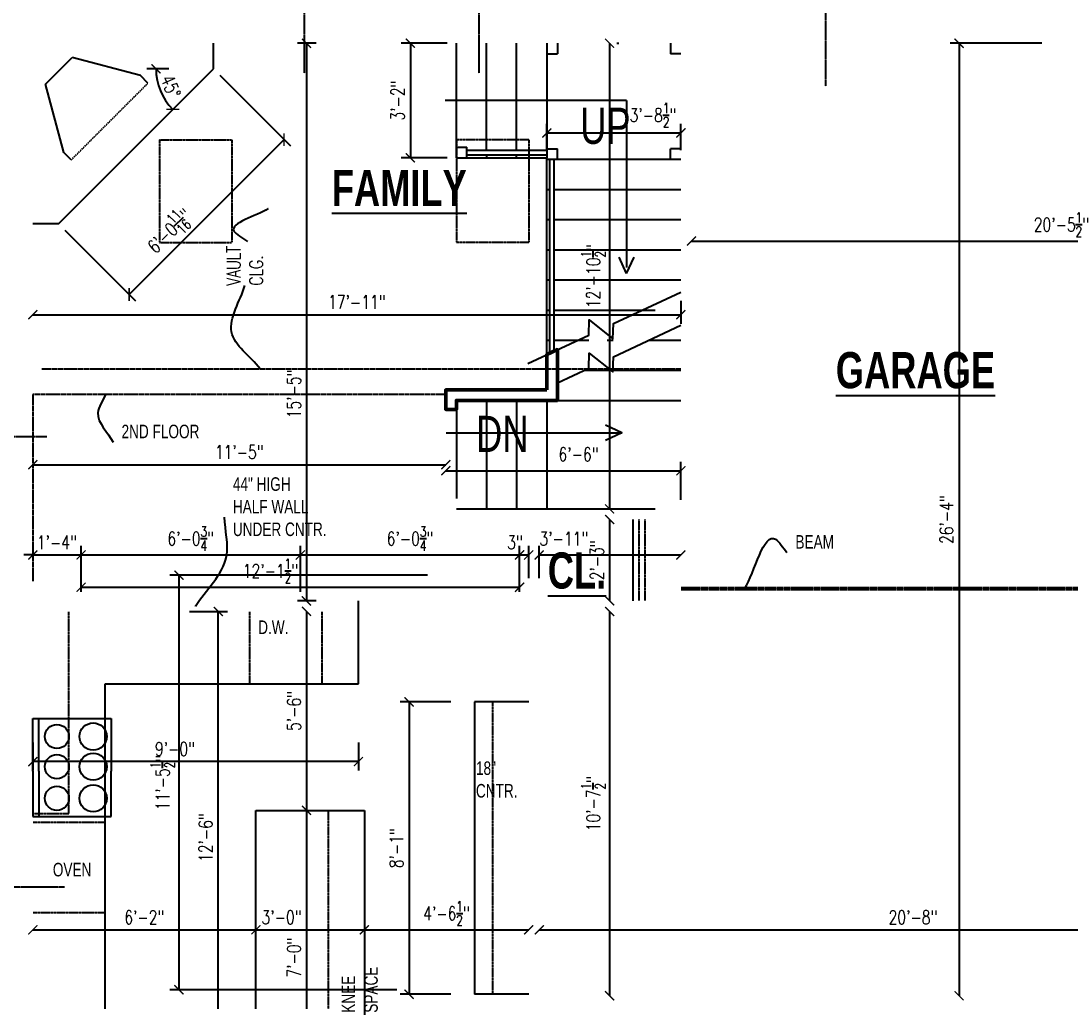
# Model space of a CAD drawing. Header units: inches. Extents: x 43 to 7578, y 1297 to 3809.
# Drawn here: x 530 to 878.4, y 1876.9 to 2202 of the extents above; entities that cross this region are included whole.
import ezdxf

# ---------------------------------------------------------------- set-up
doc = ezdxf.new("R2010")
doc.units = ezdxf.units.IN
doc.header["$LTSCALE"] = 0.5
doc.header["$MEASUREMENT"] = 0
for name, pattern in [('CENTER2', [1.125, 0.75, -0.125, 0.125, -0.125]), ('DASHED', [0.75, 0.5, -0.25]), ('HIDDEN2', [0.1875, 0.125, -0.0625]), ('PHANTOM2', [1.25, 0.625, -0.125, 0.125, -0.125, 0.125, -0.125])]:
    doc.linetypes.add(name, pattern=pattern)
for name, color, linetype, lineweight in [('A-Flor-Appl', 11, 'Continuous', 25), ('A-Wall', 113, 'Continuous', 50), ('A-Wall-Open', 31, 'HIDDEN2', 25)]:
    doc.layers.add(name, color=color, linetype=linetype, lineweight=lineweight)
doc.styles.add('Annotative', font='romans.shx', dxfattribs={"width": 0.75})
doc.styles.add('Arch-Dim', font='romans.shx', dxfattribs={"width": 0.75})
doc.dimstyles.new('Annotative', dxfattribs={"dimscale": 96, "dimtxt": 0.09375, "dimasz": 0.0625, "dimexe": 0.0625, "dimexo": 0.0625, "dimgap": 0.03125, "dimtad": 1, "dimdec": 4, "dimzin": 3, "dimdsep": 46, "dimlunit": 4, "dimtxsty": 'Arch-Dim', "dimblk": 'ARCHTICK', "dimcen": 0.09375, "dimazin": 2, "dimtfac": 0.75, "dimtdec": 4, "dimtix": 1, "dimtmove": 2, "dimatfit": 3, "dimfxl": 1, "dimtolj": 1, "dimtzin": 0, "dimarcsym": 0})
doc.dimstyles.new('Annotative$7', dxfattribs={"dimscale": 96, "dimtxt": 0.09375, "dimasz": 0.0625, "dimexe": 0.0625, "dimexo": 0.0625, "dimgap": 0.03125, "dimtad": 0, "dimdec": 4, "dimzin": 3, "dimdsep": 46, "dimlunit": 4, "dimtxsty": 'Arch-Dim', "dimblk": 'ARCHTICK', "dimcen": 0.09375, "dimazin": 2, "dimtfac": 0.75, "dimtdec": 4, "dimtix": 1, "dimtmove": 2, "dimatfit": 3, "dimfxl": 1, "dimtolj": 1, "dimtzin": 0, "dimarcsym": 0})

# ---------------------------------------------------------------- blocks, each defined once
blk = doc.blocks.new('_ArchTick')
at = {"color": 0, "linetype": 'ByBlock', "const_width": 0.15}
blk.add_lwpolyline([(-0.5, -0.5), (0.5, 0.5)], dxfattribs=at)
blk = doc.blocks.new('*D230')
at = {"color": 0, "lineweight": -2, "transparency": 16777216}
for p, q in [((725.3, 2194.62), (725.3, 2040.13)), ((727.7, 2194.62), (728.3, 2194.62))]:
    blk.add_line(p, q, dxfattribs=at)
at = {"layer": 'Defpoints', "color": 0, "transparency": 16777216}
for p in [(724.7, 2194.62), (725.3, 2040.13), (725.3, 2040.13)]:
    blk.add_point(p, dxfattribs=at)
at = {"color": 0, "lineweight": -2, "transparency": 16777216, "xscale": 3, "yscale": 3, "zscale": 3}
for p, rotation in [((725.3, 2194.62), 90), ((725.3, 2040.13), 270)]:
    blk.add_blockref('_ArchTick', p, dxfattribs=dict(at, rotation=rotation))
at = {"color": 0, "transparency": 16777216, "insert": (719.86, 2117.38), "char_height": 4.5, "attachment_point": 5, "rotation": 90, "style": 'Arch-Dim'}
blk.add_mtext('\\A1;12\'-10{\\H0.750000x;\\S1/2;}"', dxfattribs=at)
blk = doc.blocks.new('*D231')
at = {"color": 0, "lineweight": -2, "transparency": 16777216}
blk.add_line((725.3, 2036.63), (725.3, 2009.62), dxfattribs=at)
at = {"layer": 'Defpoints', "color": 0, "transparency": 16777216}
for p in [(725.3, 2036.63), (725.3, 2009.62), (725.3, 2009.62)]:
    blk.add_point(p, dxfattribs=at)
at = {"color": 0, "lineweight": -2, "transparency": 16777216, "xscale": 3, "yscale": 3, "zscale": 3}
for p, rotation in [((725.3, 2036.63), 90), ((725.3, 2009.62), 270)]:
    blk.add_blockref('_ArchTick', p, dxfattribs=dict(at, rotation=rotation))
at = {"color": 0, "transparency": 16777216, "insert": (721.12, 2023.13), "char_height": 4.5, "attachment_point": 5, "rotation": 90, "style": 'Arch-Dim'}
blk.add_mtext('\\A1;2\'-3"', dxfattribs=at)
blk = doc.blocks.new('*D232')
at = {"color": 0, "lineweight": -2, "transparency": 16777216}
blk.add_line((725.3, 2006.12), (725.3, 1878.62), dxfattribs=at)
at = {"layer": 'Defpoints', "color": 0, "transparency": 16777216}
for p in [(725.3, 2006.12), (725.3, 1878.62), (725.3, 1878.62)]:
    blk.add_point(p, dxfattribs=at)
at = {"color": 0, "lineweight": -2, "transparency": 16777216, "xscale": 3, "yscale": 3, "zscale": 3}
for p, rotation in [((725.3, 2006.12), 90), ((725.3, 1878.62), 270)]:
    blk.add_blockref('_ArchTick', p, dxfattribs=dict(at, rotation=rotation))
at = {"color": 0, "transparency": 16777216, "insert": (719.86, 1942.38), "char_height": 4.5, "attachment_point": 5, "rotation": 90, "style": 'Arch-Dim'}
blk.add_mtext('\\A1;10\'-7{\\H0.750000x;\\S1/2;}"', dxfattribs=at)
blk = doc.blocks.new('*D236')
at = {"color": 0, "lineweight": -2, "transparency": 16777216}
for p, q in [((672.62, 1976.12), (655.78, 1976.12)), ((658.78, 1976.12), (658.78, 1879.12)), ((672.62, 1879.12), (655.78, 1879.12))]:
    blk.add_line(p, q, dxfattribs=at)
at = {"layer": 'Defpoints', "color": 0, "transparency": 16777216}
for p in [(675.62, 1976.12), (658.78, 1879.12), (675.62, 1879.12)]:
    blk.add_point(p, dxfattribs=at)
at = {"color": 0, "lineweight": -2, "transparency": 16777216, "xscale": 3, "yscale": 3, "zscale": 3}
for p, rotation in [((658.78, 1976.12), 90), ((658.78, 1879.12), 270)]:
    blk.add_blockref('_ArchTick', p, dxfattribs=dict(at, rotation=rotation))
at = {"color": 0, "transparency": 16777216, "insert": (654.6, 1927.62), "char_height": 4.5, "attachment_point": 5, "rotation": 90, "style": 'Arch-Dim'}
blk.add_mtext('\\A1;8\'-1"', dxfattribs=at)
blk = doc.blocks.new('*D237')
at = {"color": 0, "lineweight": -2, "transparency": 16777216}
for p, q in [((627.97, 2194.62), (621.74, 2194.62)), ((624.74, 2194.62), (624.74, 2009.62)), ((627.97, 2009.62), (621.74, 2009.62))]:
    blk.add_line(p, q, dxfattribs=at)
at = {"layer": 'Defpoints', "color": 0, "transparency": 16777216}
for p in [(630.97, 2194.62), (624.74, 2009.62), (630.97, 2009.62)]:
    blk.add_point(p, dxfattribs=at)
at = {"color": 0, "lineweight": -2, "transparency": 16777216, "xscale": 3, "yscale": 3, "zscale": 3}
for p, rotation in [((624.74, 2194.62), 90), ((624.74, 2009.62), 270)]:
    blk.add_blockref('_ArchTick', p, dxfattribs=dict(at, rotation=rotation))
at = {"color": 0, "transparency": 16777216, "insert": (620.56, 2078.31), "char_height": 4.5, "attachment_point": 5, "rotation": 90, "style": 'Arch-Dim'}
blk.add_mtext('\\A1;15\'-5"', dxfattribs=at)
blk = doc.blocks.new('*D238')
at = {"color": 0, "lineweight": -2, "transparency": 16777216}
blk.add_line((624.74, 2006.12), (624.74, 1940.12), dxfattribs=at)
at = {"layer": 'Defpoints', "color": 0, "transparency": 16777216}
for p in [(624.74, 2006.12), (624.74, 1940.12), (624.74, 1940.12)]:
    blk.add_point(p, dxfattribs=at)
at = {"color": 0, "lineweight": -2, "transparency": 16777216, "xscale": 3, "yscale": 3, "zscale": 3}
for p, rotation in [((624.74, 2006.12), 90), ((624.74, 1940.12), 270)]:
    blk.add_blockref('_ArchTick', p, dxfattribs=dict(at, rotation=rotation))
at = {"color": 0, "transparency": 16777216, "insert": (620.56, 1973.12), "char_height": 4.5, "attachment_point": 5, "rotation": 90, "style": 'Arch-Dim'}
blk.add_mtext('\\A1;5\'-6"', dxfattribs=at)
blk = doc.blocks.new('*D239')
at = {"color": 0, "lineweight": -2, "transparency": 16777216}
for p, q in [((624.74, 1940.12), (624.74, 1856.12)), ((622.95, 1856.12), (621.74, 1856.12))]:
    blk.add_line(p, q, dxfattribs=at)
at = {"layer": 'Defpoints', "color": 0, "transparency": 16777216}
for p in [(624.74, 1940.12), (624.74, 1856.12), (625.95, 1856.12)]:
    blk.add_point(p, dxfattribs=at)
at = {"color": 0, "lineweight": -2, "transparency": 16777216, "xscale": 3, "yscale": 3, "zscale": 3}
for p, rotation in [((624.74, 1940.12), 90), ((624.74, 1856.12), 270)]:
    blk.add_blockref('_ArchTick', p, dxfattribs=dict(at, rotation=rotation))
at = {"color": 0, "transparency": 16777216, "insert": (620.56, 1891.29), "char_height": 4.5, "attachment_point": 5, "rotation": 90, "style": 'Arch-Dim'}
blk.add_mtext('\\A1;7\'-0"', dxfattribs=at)
blk = doc.blocks.new('*D242')
at = {"color": 0, "lineweight": -2, "transparency": 16777216}
blk.add_line((752.45, 2129.01), (997.95, 2129.01), dxfattribs=at)
at = {"layer": 'Defpoints', "color": 0, "transparency": 16777216}
for p in [(752.45, 2129.01), (997.95, 2129.01), (997.95, 2129.01)]:
    blk.add_point(p, dxfattribs=at)
at = {"color": 0, "lineweight": -2, "transparency": 16777216, "xscale": 3, "yscale": 3, "zscale": 3, "rotation": 180}
blk.add_blockref('_ArchTick', (752.45, 2129.01), dxfattribs=at)
at = {"color": 0, "lineweight": -2, "transparency": 16777216, "xscale": 3, "yscale": 3, "zscale": 3}
blk.add_blockref('_ArchTick', (997.95, 2129.01), dxfattribs=at)
at = {"color": 0, "transparency": 16777216, "insert": (875.2, 2134.45), "char_height": 4.5, "attachment_point": 5, "style": 'Arch-Dim'}
blk.add_mtext('\\A1;20\'-5{\\H0.750000x;\\S1/2;}"', dxfattribs=at)
blk = doc.blocks.new('*D243')
at = {"color": 0, "lineweight": -2, "transparency": 16777216}
blk.add_line((533.95, 1900.49), (607.95, 1900.49), dxfattribs=at)
at = {"layer": 'Defpoints', "color": 0, "transparency": 16777216}
for p in [(533.95, 1900.49), (607.95, 1900.49), (607.95, 1900.49)]:
    blk.add_point(p, dxfattribs=at)
at = {"color": 0, "lineweight": -2, "transparency": 16777216, "xscale": 3, "yscale": 3, "zscale": 3, "rotation": 180}
blk.add_blockref('_ArchTick', (533.95, 1900.49), dxfattribs=at)
at = {"color": 0, "lineweight": -2, "transparency": 16777216, "xscale": 3, "yscale": 3, "zscale": 3}
blk.add_blockref('_ArchTick', (607.95, 1900.49), dxfattribs=at)
at = {"color": 0, "transparency": 16777216, "insert": (570.95, 1904.67), "char_height": 4.5, "attachment_point": 5, "style": 'Arch-Dim'}
blk.add_mtext('\\A1;6\'-2"', dxfattribs=at)
blk = doc.blocks.new('*D244')
at = {"color": 0, "lineweight": -2, "transparency": 16777216}
blk.add_line((607.95, 1900.49), (643.95, 1900.49), dxfattribs=at)
at = {"layer": 'Defpoints', "color": 0, "transparency": 16777216}
for p in [(607.95, 1900.49), (643.95, 1900.49), (643.95, 1900.49)]:
    blk.add_point(p, dxfattribs=at)
at = {"color": 0, "lineweight": -2, "transparency": 16777216, "xscale": 3, "yscale": 3, "zscale": 3, "rotation": 180}
blk.add_blockref('_ArchTick', (607.95, 1900.49), dxfattribs=at)
at = {"color": 0, "lineweight": -2, "transparency": 16777216, "xscale": 3, "yscale": 3, "zscale": 3}
blk.add_blockref('_ArchTick', (643.95, 1900.49), dxfattribs=at)
at = {"color": 0, "transparency": 16777216, "insert": (616.48, 1904.67), "char_height": 4.5, "attachment_point": 5, "style": 'Arch-Dim'}
blk.add_mtext('\\A1;3\'-0"', dxfattribs=at)
blk = doc.blocks.new('*D245')
at = {"color": 0, "lineweight": -2, "transparency": 16777216}
blk.add_line((643.95, 1900.49), (698.45, 1900.49), dxfattribs=at)
at = {"layer": 'Defpoints', "color": 0, "transparency": 16777216}
for p in [(643.95, 1900.49), (698.45, 1900.49), (698.45, 1900.49)]:
    blk.add_point(p, dxfattribs=at)
at = {"color": 0, "lineweight": -2, "transparency": 16777216, "xscale": 3, "yscale": 3, "zscale": 3, "rotation": 180}
blk.add_blockref('_ArchTick', (643.95, 1900.49), dxfattribs=at)
at = {"color": 0, "lineweight": -2, "transparency": 16777216, "xscale": 3, "yscale": 3, "zscale": 3}
blk.add_blockref('_ArchTick', (698.45, 1900.49), dxfattribs=at)
at = {"color": 0, "transparency": 16777216, "insert": (671.2, 1905.93), "char_height": 4.5, "attachment_point": 5, "style": 'Arch-Dim'}
blk.add_mtext('\\A1;4\'-6{\\H0.750000x;\\S1/2;}"', dxfattribs=at)
blk = doc.blocks.new('*D246')
at = {"color": 0, "lineweight": -2, "transparency": 16777216}
for p, q in [((949.95, 1896.04), (949.95, 1903.49)), ((701.95, 1900.49), (949.95, 1900.49))]:
    blk.add_line(p, q, dxfattribs=at)
at = {"layer": 'Defpoints', "color": 0, "transparency": 16777216}
for p in [(701.95, 1900.49), (949.95, 1900.49), (949.95, 1893.04)]:
    blk.add_point(p, dxfattribs=at)
at = {"color": 0, "lineweight": -2, "transparency": 16777216, "xscale": 3, "yscale": 3, "zscale": 3, "rotation": 180}
blk.add_blockref('_ArchTick', (701.95, 1900.49), dxfattribs=at)
at = {"color": 0, "lineweight": -2, "transparency": 16777216, "xscale": 3, "yscale": 3, "zscale": 3}
blk.add_blockref('_ArchTick', (949.95, 1900.49), dxfattribs=at)
at = {"color": 0, "transparency": 16777216, "insert": (825.95, 1904.67), "char_height": 4.5, "attachment_point": 5, "style": 'Arch-Dim'}
blk.add_mtext('\\A1;20\'-8"', dxfattribs=at)
blk = doc.blocks.new('*D251')
at = {"color": 0, "lineweight": -2, "transparency": 16777216}
blk.add_line((533.95, 2054.8), (670.95, 2054.8), dxfattribs=at)
at = {"layer": 'Defpoints', "color": 0, "transparency": 16777216}
for p in [(533.95, 2054.8), (670.95, 2054.8), (670.95, 2054.8)]:
    blk.add_point(p, dxfattribs=at)
at = {"color": 0, "lineweight": -2, "transparency": 16777216, "xscale": 3, "yscale": 3, "zscale": 3, "rotation": 180}
blk.add_blockref('_ArchTick', (533.95, 2054.8), dxfattribs=at)
at = {"color": 0, "lineweight": -2, "transparency": 16777216, "xscale": 3, "yscale": 3, "zscale": 3}
blk.add_blockref('_ArchTick', (670.95, 2054.8), dxfattribs=at)
at = {"color": 0, "transparency": 16777216, "insert": (602.45, 2058.98), "char_height": 4.5, "attachment_point": 5, "style": 'Arch-Dim'}
blk.add_mtext('\\A1;11\'-5"', dxfattribs=at)
blk = doc.blocks.new('*D252')
at = {"color": 0, "lineweight": -2, "transparency": 16777216}
for p, q in [((748.95, 2043.13), (748.95, 2055.8)), ((670.95, 2052.8), (748.95, 2052.8))]:
    blk.add_line(p, q, dxfattribs=at)
at = {"layer": 'Defpoints', "color": 0, "transparency": 16777216}
for p in [(670.95, 2052.8), (748.95, 2052.8), (748.95, 2040.13)]:
    blk.add_point(p, dxfattribs=at)
at = {"color": 0, "lineweight": -2, "transparency": 16777216, "xscale": 3, "yscale": 3, "zscale": 3, "rotation": 180}
blk.add_blockref('_ArchTick', (670.95, 2052.8), dxfattribs=at)
at = {"color": 0, "lineweight": -2, "transparency": 16777216, "xscale": 3, "yscale": 3, "zscale": 3}
blk.add_blockref('_ArchTick', (748.95, 2052.8), dxfattribs=at)
at = {"color": 0, "transparency": 16777216, "insert": (715, 2058.24), "char_height": 4.5, "attachment_point": 5, "style": 'Arch-Dim'}
blk.add_mtext('\\A1;6\'-6"', dxfattribs=at)
blk = doc.blocks.new('*D253')
at = {"color": 0, "lineweight": -2, "transparency": 16777216}
for p, q in [((868.73, 2194.62), (838.23, 2194.62)), ((841.23, 2194.62), (841.23, 1878.62))]:
    blk.add_line(p, q, dxfattribs=at)
at = {"layer": 'Defpoints', "color": 0, "transparency": 16777216}
for p in [(871.73, 2194.62), (841.23, 1878.62), (841.23, 1878.62)]:
    blk.add_point(p, dxfattribs=at)
at = {"color": 0, "lineweight": -2, "transparency": 16777216, "xscale": 3, "yscale": 3, "zscale": 3}
for p, rotation in [((841.23, 2194.62), 90), ((841.23, 1878.62), 270)]:
    blk.add_blockref('_ArchTick', p, dxfattribs=dict(at, rotation=rotation))
at = {"color": 0, "transparency": 16777216, "insert": (837.05, 2036.62), "char_height": 4.5, "attachment_point": 5, "rotation": 90, "style": 'Arch-Dim'}
blk.add_mtext('\\A1;26\'-4"', dxfattribs=at)
blk = doc.blocks.new('*D319')
at = {"color": 0, "lineweight": -2, "transparency": 16777216}
for p, q in [((399.95, 2089.89), (399.95, 2299.57)), ((1007.95, 2227.34), (1007.95, 2299.57)), ((399.95, 2296.57), (1007.95, 2296.57))]:
    blk.add_line(p, q, dxfattribs=at)
at = {"layer": 'Defpoints', "color": 0, "transparency": 16777216}
for p in [(1007.95, 2296.57), (1007.95, 2224.34), (399.95, 2086.89)]:
    blk.add_point(p, dxfattribs=at)
at = {"color": 0, "lineweight": -2, "transparency": 16777216, "xscale": 3, "yscale": 3, "zscale": 3, "rotation": 180}
blk.add_blockref('_ArchTick', (399.95, 2296.57), dxfattribs=at)
at = {"color": 0, "lineweight": -2, "transparency": 16777216, "xscale": 3, "yscale": 3, "zscale": 3}
blk.add_blockref('_ArchTick', (1007.95, 2296.57), dxfattribs=at)
at = {"color": 0, "transparency": 16777216, "insert": (703.95, 2300.75), "char_height": 4.5, "attachment_point": 5, "style": 'Arch-Dim'}
blk.add_mtext('\\A1;50\'-8"', dxfattribs=at)
blk = doc.blocks.new('*D326')
at = {"color": 0, "lineweight": -2, "transparency": 16777216}
for p, q in [((748.95, 2109.12), (748.95, 2101.57)), ((533.95, 2104.57), (748.95, 2104.57))]:
    blk.add_line(p, q, dxfattribs=at)
at = {"layer": 'Defpoints', "color": 0, "transparency": 16777216}
for p in [(748.95, 2112.12), (533.95, 2104.57), (748.95, 2104.57)]:
    blk.add_point(p, dxfattribs=at)
at = {"color": 0, "lineweight": -2, "transparency": 16777216, "xscale": 3, "yscale": 3, "zscale": 3, "rotation": 180}
blk.add_blockref('_ArchTick', (533.95, 2104.57), dxfattribs=at)
at = {"color": 0, "lineweight": -2, "transparency": 16777216, "xscale": 3, "yscale": 3, "zscale": 3}
blk.add_blockref('_ArchTick', (748.95, 2104.57), dxfattribs=at)
at = {"color": 0, "transparency": 16777216, "insert": (641.45, 2108.75), "char_height": 4.5, "attachment_point": 5, "style": 'Arch-Dim'}
blk.add_mtext('\\A1;17\'-11"', dxfattribs=at)
blk = doc.blocks.new('*D478')
at = {"color": 0, "lineweight": -2, "transparency": 16777216}
for p, q in [((549.95, 2012.62), (549.95, 2027.85)), ((533.95, 2024.85), (530.95, 2024.85)), ((533.95, 2024.85), (549.95, 2024.85)), ((549.95, 2024.85), (552.95, 2024.85))]:
    blk.add_line(p, q, dxfattribs=at)
at = {"layer": 'Defpoints', "color": 0, "transparency": 16777216}
for p in [(533.95, 2024.85), (549.95, 2024.85), (549.95, 2009.62)]:
    blk.add_point(p, dxfattribs=at)
at = {"color": 0, "lineweight": -2, "transparency": 16777216, "xscale": 3, "yscale": 3, "zscale": 3}
blk.add_blockref('_ArchTick', (533.95, 2024.85), dxfattribs=at)
at = {"color": 0, "lineweight": -2, "transparency": 16777216, "xscale": 3, "yscale": 3, "zscale": 3, "rotation": 180}
blk.add_blockref('_ArchTick', (549.95, 2024.85), dxfattribs=at)
at = {"color": 0, "transparency": 16777216, "insert": (541.95, 2029.03), "char_height": 4.5, "attachment_point": 5, "style": 'Arch-Dim'}
blk.add_mtext('\\A1;1\'-4"', dxfattribs=at)
blk = doc.blocks.new('*D479')
at = {"color": 0, "lineweight": -2, "transparency": 16777216}
for p, q in [((549.95, 2012.62), (549.95, 2027.85)), ((622.7, 2012.62), (622.7, 2027.85)), ((549.95, 2024.85), (622.7, 2024.85))]:
    blk.add_line(p, q, dxfattribs=at)
at = {"layer": 'Defpoints', "color": 0, "transparency": 16777216}
for p in [(622.7, 2024.85), (549.95, 2009.62), (622.7, 2009.62)]:
    blk.add_point(p, dxfattribs=at)
at = {"color": 0, "lineweight": -2, "transparency": 16777216, "xscale": 3, "yscale": 3, "zscale": 3, "rotation": 180}
blk.add_blockref('_ArchTick', (549.95, 2024.85), dxfattribs=at)
at = {"color": 0, "lineweight": -2, "transparency": 16777216, "xscale": 3, "yscale": 3, "zscale": 3}
blk.add_blockref('_ArchTick', (622.7, 2024.85), dxfattribs=at)
at = {"color": 0, "transparency": 16777216, "insert": (586.33, 2030.29), "char_height": 4.5, "attachment_point": 5, "style": 'Arch-Dim'}
blk.add_mtext('\\A1;6\'-0{\\H0.750000x;\\S3/4;}"', dxfattribs=at)
blk = doc.blocks.new('*D480')
at = {"color": 0, "lineweight": -2, "transparency": 16777216}
for p, q in [((622.7, 2012.62), (622.7, 2027.85)), ((695.45, 2012.62), (695.45, 2027.85)), ((622.7, 2024.85), (695.45, 2024.85))]:
    blk.add_line(p, q, dxfattribs=at)
at = {"layer": 'Defpoints', "color": 0, "transparency": 16777216}
for p in [(695.45, 2024.85), (622.7, 2009.62), (695.45, 2009.62)]:
    blk.add_point(p, dxfattribs=at)
at = {"color": 0, "lineweight": -2, "transparency": 16777216, "xscale": 3, "yscale": 3, "zscale": 3, "rotation": 180}
blk.add_blockref('_ArchTick', (622.7, 2024.85), dxfattribs=at)
at = {"color": 0, "lineweight": -2, "transparency": 16777216, "xscale": 3, "yscale": 3, "zscale": 3}
blk.add_blockref('_ArchTick', (695.45, 2024.85), dxfattribs=at)
at = {"color": 0, "transparency": 16777216, "insert": (659.08, 2030.29), "char_height": 4.5, "attachment_point": 5, "style": 'Arch-Dim'}
blk.add_mtext('\\A1;6\'-0{\\H0.750000x;\\S3/4;}"', dxfattribs=at)
blk = doc.blocks.new('*D481')
at = {"color": 0, "lineweight": -2, "transparency": 16777216}
for p, q in [((701.95, 2017.13), (701.95, 2027.85)), ((701.95, 2024.85), (748.95, 2024.85))]:
    blk.add_line(p, q, dxfattribs=at)
at = {"layer": 'Defpoints', "color": 0, "transparency": 16777216}
for p in [(748.95, 2024.85), (748.95, 2024.85), (701.95, 2014.13)]:
    blk.add_point(p, dxfattribs=at)
at = {"color": 0, "lineweight": -2, "transparency": 16777216, "xscale": 3, "yscale": 3, "zscale": 3, "rotation": 180}
blk.add_blockref('_ArchTick', (701.95, 2024.85), dxfattribs=at)
at = {"color": 0, "lineweight": -2, "transparency": 16777216, "xscale": 3, "yscale": 3, "zscale": 3}
blk.add_blockref('_ArchTick', (748.95, 2024.85), dxfattribs=at)
at = {"color": 0, "transparency": 16777216, "insert": (710.13, 2030.29), "char_height": 4.5, "attachment_point": 5, "style": 'Arch-Dim'}
blk.add_mtext('\\A1;3\'-11"', dxfattribs=at)
blk = doc.blocks.new('*D482')
at = {"color": 0, "lineweight": -2, "transparency": 16777216}
for p, q in [((549.95, 2012.62), (549.95, 2017.13)), ((695.45, 2012.62), (695.45, 2017.13)), ((549.95, 2014.13), (695.45, 2014.13))]:
    blk.add_line(p, q, dxfattribs=at)
at = {"layer": 'Defpoints', "color": 0, "transparency": 16777216}
for p in [(695.45, 2014.13), (549.95, 2009.62), (695.45, 2009.62)]:
    blk.add_point(p, dxfattribs=at)
at = {"color": 0, "lineweight": -2, "transparency": 16777216, "xscale": 3, "yscale": 3, "zscale": 3, "rotation": 180}
blk.add_blockref('_ArchTick', (549.95, 2014.13), dxfattribs=at)
at = {"color": 0, "lineweight": -2, "transparency": 16777216, "xscale": 3, "yscale": 3, "zscale": 3}
blk.add_blockref('_ArchTick', (695.45, 2014.13), dxfattribs=at)
at = {"color": 0, "transparency": 16777216, "insert": (612.81, 2019.57), "char_height": 4.5, "attachment_point": 5, "style": 'Arch-Dim'}
blk.add_mtext('\\A1;12\'-1{\\H0.750000x;\\S1/2;}"', dxfattribs=at)
blk = doc.blocks.new('*D483')
at = {"color": 0, "lineweight": -2, "transparency": 16777216}
for p, q in [((585.93, 2006.12), (598.49, 2006.12)), ((595.49, 1856.12), (595.49, 2006.12)), ((585.93, 1856.12), (598.49, 1856.12))]:
    blk.add_line(p, q, dxfattribs=at)
at = {"layer": 'Defpoints', "color": 0, "transparency": 16777216}
for p in [(582.93, 2006.12), (595.49, 2006.12), (582.93, 1856.12)]:
    blk.add_point(p, dxfattribs=at)
at = {"color": 0, "lineweight": -2, "transparency": 16777216, "xscale": 3, "yscale": 3, "zscale": 3}
for p, rotation in [((595.49, 2006.12), 90), ((595.49, 1856.12), 270)]:
    blk.add_blockref('_ArchTick', p, dxfattribs=dict(at, rotation=rotation))
at = {"color": 0, "transparency": 16777216, "insert": (591.31, 1931.12), "char_height": 4.5, "attachment_point": 5, "rotation": 90, "style": 'Arch-Dim'}
blk.add_mtext('\\A1;12\'-6"', dxfattribs=at)
blk = doc.blocks.new('*D484')
at = {"color": 0, "lineweight": -2, "transparency": 16777216}
for p, q in [((533.95, 1962.63), (533.95, 1953.3)), ((641.95, 1962.63), (641.95, 1953.3)), ((641.95, 1956.3), (533.95, 1956.3))]:
    blk.add_line(p, q, dxfattribs=at)
at = {"layer": 'Defpoints', "color": 0, "transparency": 16777216}
for p in [(533.95, 1965.63), (641.95, 1965.63), (533.95, 1956.3)]:
    blk.add_point(p, dxfattribs=at)
at = {"color": 0, "lineweight": -2, "transparency": 16777216, "xscale": 3, "yscale": 3, "zscale": 3, "rotation": 180}
blk.add_blockref('_ArchTick', (533.95, 1956.3), dxfattribs=at)
at = {"color": 0, "lineweight": -2, "transparency": 16777216, "xscale": 3, "yscale": 3, "zscale": 3}
blk.add_blockref('_ArchTick', (641.95, 1956.3), dxfattribs=at)
at = {"color": 0, "transparency": 16777216, "insert": (581.12, 1960.48), "char_height": 4.5, "attachment_point": 5, "style": 'Arch-Dim'}
blk.add_mtext('\\A1;9\'-0"', dxfattribs=at)
blk = doc.blocks.new('*D489')
at = {"color": 0, "lineweight": -2, "transparency": 16777216}
for p, q in [((595.97, 2184.02), (619.45, 2160.54)), ((565.92, 2111.25), (617.33, 2162.66)), ((544.56, 2132.61), (568.04, 2109.13))]:
    blk.add_line(p, q, dxfattribs=at)
at = {"layer": 'Defpoints', "color": 0, "transparency": 16777216}
for p in [(593.85, 2186.14), (617.33, 2162.66), (542.44, 2134.73)]:
    blk.add_point(p, dxfattribs=at)
at = {"color": 0, "lineweight": -2, "transparency": 16777216, "xscale": 3, "yscale": 3, "zscale": 3}
for p, rotation in [((617.33, 2162.66), 44.99999999999962), ((565.92, 2111.25), 224.9999999999996)]:
    blk.add_blockref('_ArchTick', p, dxfattribs=dict(at, rotation=rotation))
at = {"color": 0, "transparency": 16777216, "insert": (579.35, 2132.37), "char_height": 4.5, "attachment_point": 5, "rotation": 45, "style": 'Arch-Dim'}
blk.add_mtext('\\A1;6\'-0{\\H0.750000x;\\S11/16;}"', dxfattribs=at)
blk = doc.blocks.new('*D490')
at = {"color": 0, "lineweight": -2, "transparency": 16777216}
blk.add_line((579.13, 2186.14), (571.82, 2186.14), dxfattribs=at)
blk.add_arc((593.85, 2186.14), 19.03, 180, 225, dxfattribs=at)
at = {"layer": 'Defpoints', "color": 0, "transparency": 16777216}
for p in [(582.13, 2186.14), (593.85, 2186.14), (593.85, 2186.14), (575.47, 2181.21), (542.44, 2134.73)]:
    blk.add_point(p, dxfattribs=at)
at = {"color": 0, "lineweight": -2, "transparency": 16777216, "xscale": 3, "yscale": 3, "zscale": 3}
for p, rotation in [((574.82, 2186.14), 89.99999999999994), ((580.4, 2172.68), 314.9999999999998)]:
    blk.add_blockref('_ArchTick', p, dxfattribs=dict(at, rotation=rotation))
at = {"color": 0, "transparency": 16777216, "insert": (579.73, 2180.29), "char_height": 4.5, "attachment_point": 5, "rotation": 292.5, "style": 'Arch-Dim'}
blk.add_mtext('\\A1;45°', dxfattribs=at)
blk = doc.blocks.new('*D491')
at = {"color": 0, "lineweight": -2, "transparency": 16777216}
for p, q in [((671.45, 2194.62), (656.19, 2194.62)), ((659.19, 2194.62), (659.19, 2156.63)), ((671.45, 2156.63), (656.19, 2156.63))]:
    blk.add_line(p, q, dxfattribs=at)
at = {"layer": 'Defpoints', "color": 0, "transparency": 16777216}
for p in [(674.45, 2194.62), (659.19, 2156.63), (674.45, 2156.63)]:
    blk.add_point(p, dxfattribs=at)
at = {"color": 0, "lineweight": -2, "transparency": 16777216, "xscale": 3, "yscale": 3, "zscale": 3}
for p, rotation in [((659.19, 2194.62), 90), ((659.19, 2156.63), 270)]:
    blk.add_blockref('_ArchTick', p, dxfattribs=dict(at, rotation=rotation))
at = {"color": 0, "transparency": 16777216, "insert": (655.01, 2175.63), "char_height": 4.5, "attachment_point": 5, "rotation": 90, "style": 'Arch-Dim'}
blk.add_mtext('\\A1;3\'-2"', dxfattribs=at)
blk = doc.blocks.new('*D492')
at = {"color": 0, "lineweight": -2, "transparency": 16777216}
for p, q in [((704.45, 2159.12), (704.45, 2167.87)), ((748.95, 2159.12), (748.95, 2167.87)), ((704.45, 2164.87), (748.95, 2164.87))]:
    blk.add_line(p, q, dxfattribs=at)
at = {"layer": 'Defpoints', "color": 0, "transparency": 16777216}
for p in [(748.95, 2164.87), (704.45, 2156.12), (748.95, 2156.12)]:
    blk.add_point(p, dxfattribs=at)
at = {"color": 0, "lineweight": -2, "transparency": 16777216, "xscale": 3, "yscale": 3, "zscale": 3, "rotation": 180}
blk.add_blockref('_ArchTick', (704.45, 2164.87), dxfattribs=at)
at = {"color": 0, "lineweight": -2, "transparency": 16777216, "xscale": 3, "yscale": 3, "zscale": 3}
blk.add_blockref('_ArchTick', (748.95, 2164.87), dxfattribs=at)
at = {"color": 0, "transparency": 16777216, "insert": (739.68, 2170.78), "char_height": 4.5, "attachment_point": 5, "style": 'Arch-Dim'}
blk.add_mtext('\\A1;3\'-8{\\H0.750000x;\\S1/2;}"', dxfattribs=at)
blk = doc.blocks.new('*D641')
at = {"color": 0, "lineweight": -2, "transparency": 16777216}
for p, q in [((695.45, 2012.62), (695.45, 2027.85)), ((698.45, 2017.13), (698.45, 2027.85)), ((695.45, 2024.85), (698.45, 2024.85))]:
    blk.add_line(p, q, dxfattribs=at)
at = {"layer": 'Defpoints', "color": 0, "transparency": 16777216}
for p in [(698.45, 2024.85), (698.45, 2014.13), (695.45, 2009.62)]:
    blk.add_point(p, dxfattribs=at)
at = {"color": 0, "lineweight": -2, "transparency": 16777216, "xscale": 3, "yscale": 3, "zscale": 3, "rotation": 180}
blk.add_blockref('_ArchTick', (695.45, 2024.85), dxfattribs=at)
at = {"color": 0, "lineweight": -2, "transparency": 16777216, "xscale": 3, "yscale": 3, "zscale": 3}
blk.add_blockref('_ArchTick', (698.45, 2024.85), dxfattribs=at)
at = {"color": 0, "transparency": 16777216, "insert": (693.92, 2029.03), "char_height": 4.5, "attachment_point": 5, "style": 'Arch-Dim'}
blk.add_mtext('\\A1;3"', dxfattribs=at)
blk = doc.blocks.new('*D780')
at = {"color": 0, "lineweight": -2, "transparency": 16777216}
for p, q in [((664.89, 2018.12), (579.44, 2018.12)), ((582.44, 2018.12), (582.44, 1880.62)), ((654.7, 1880.62), (579.44, 1880.62))]:
    blk.add_line(p, q, dxfattribs=at)
at = {"layer": 'Defpoints', "color": 0, "transparency": 16777216}
for p in [(667.89, 2018.12), (582.44, 1880.62), (657.7, 1880.62)]:
    blk.add_point(p, dxfattribs=at)
at = {"color": 0, "lineweight": -2, "transparency": 16777216, "xscale": 3, "yscale": 3, "zscale": 3}
for p, rotation in [((582.44, 2018.12), 90), ((582.44, 1880.62), 270)]:
    blk.add_blockref('_ArchTick', p, dxfattribs=dict(at, rotation=rotation))
at = {"color": 0, "transparency": 16777216, "insert": (577, 1949.38), "char_height": 4.5, "attachment_point": 5, "rotation": 90, "style": 'Arch-Dim'}
blk.add_mtext('\\A1;11\'-5{\\H0.750000x;\\S1/2;}"', dxfattribs=at)

msp = doc.modelspace()

# ---------------------------------------------------------------- linework, layer by layer
at = {"linetype": 'CENTER2'}
for p, q in [((623.95449, 2241.92626), (623.95449, 2184.5531)), ((681.95449, 2241.92626), (681.95449, 2184.5531)), ((796.95449, 2241.84701), (796.95449, 2180.34896)), ((397.40891, 2064.125), (538.61603, 2064.125)), ((544.45902, 1914.625), (408.43638, 1914.625))]:
    msp.add_line(p, q, dxfattribs=at)
for p, q in [((593.85145, 2186.13972), (593.85145, 2194.625)), ((674.45449, 2156.625), (674.45449, 2194.625)), ((684.45449, 2159.125), (684.45449, 2194.625)), ((694.45449, 2159.125), (694.45449, 2194.625)), ((704.45449, 2194.625), (704.45449, 2156.625)), ((707.95449, 2194.625), (707.95449, 2191.125)), ((745.45449, 2194.625), (745.45449, 2191.125)), ((704.45449, 2191.125), (707.95449, 2191.125)), ((748.95449, 2191.125), (745.45449, 2191.125)), ((538.14795, 2181.03077), (547.04871, 2189.93153)), ((569.66338, 2183.87195), (547.04871, 2189.93153)), ((542.43977, 2134.72803), (593.85145, 2186.13972)), ((544.20753, 2158.41611), (538.14795, 2181.03077)), ((572.13825, 2181.39708), (569.66338, 2183.87195)), ((730.95282, 2175.65446), (670.71091, 2175.65446)), ((730.95282, 2175.65446), (730.95282, 2120.24816)), ((674.45449, 2160.125), (677.95449, 2160.125)), ((677.95449, 2156.625), (677.95449, 2160.125)), ((704.45449, 2159.625), (707.95449, 2159.625)), ((707.95449, 2156.125), (707.95449, 2159.625)), ((748.95449, 2159.625), (745.45449, 2159.625)), ((745.45449, 2156.125), (745.45449, 2159.625)), ((546.68241, 2155.94123), (544.20753, 2158.41611)), ((674.45449, 2156.625), (704.45449, 2156.625)), ((677.95449, 2159.125), (704.45449, 2159.125)), ((677.95449, 2157.625), (704.45449, 2157.625)), ((684.45449, 2157.625), (684.45449, 2156.625)), ((694.45449, 2156.625), (694.45449, 2157.625)), ((704.45449, 2089.33792), (704.45449, 2156.625)), ((704.45449, 2156.125), (748.95449, 2156.125)), ((705.45449, 2091.80423), (705.45449, 2156.125)), ((706.95449, 2092.50369), (706.95449, 2156.125)), ((704.45449, 2146.125), (705.45449, 2146.125)), ((704.45449, 2146.125), (705.45449, 2146.125)), ((704.45449, 2146.125), (705.45449, 2146.125)), ((706.95449, 2146.125), (748.95449, 2146.125)), ((704.45449, 2136.125), (705.45449, 2136.125)), ((706.95449, 2136.125), (748.95449, 2136.125)), ((737.95449, 2136.125), (739.45449, 2136.125)), ((739.45449, 2136.125), (740.45449, 2136.125)), ((542.43977, 2134.72803), (533.95449, 2134.72803)), ((704.45449, 2126.125), (705.45449, 2126.125)), ((706.95449, 2126.125), (748.95449, 2126.125)), ((730.95282, 2118.24816), (728.41712, 2123.686)), ((730.95282, 2118.24816), (733.48853, 2123.686)), ((704.45449, 2116.125), (705.45449, 2116.125)), ((706.95449, 2116.125), (748.95449, 2116.125)), ((704.45449, 2106.125), (705.45449, 2106.125)), ((706.95449, 2106.125), (740.45449, 2106.125)), ((704.45449, 2096.125), (705.45449, 2096.125)), ((706.95449, 2096.125), (718.38417, 2096.125)), ((724.4788, 2096.125), (726.43702, 2096.125)), ((738.30998, 2096.125), (748.95449, 2096.125)), ((716.86491, 2086.125), (725.7389, 2086.125)), ((726.4097, 2086.125), (748.95449, 2086.125)), ((674.45449, 2076.125), (674.45449, 2072.625)), ((674.45449, 2076.125), (704.45449, 2076.125)), ((684.45449, 2076.125), (684.45449, 2040.125)), ((694.45449, 2076.125), (694.45449, 2040.125)), ((704.45449, 2076.125), (748.95449, 2076.125)), ((704.45449, 2076.125), (704.45449, 2072.625)), ((674.45449, 2072.625), (674.45449, 2043.625)), ((704.45449, 2073.625), (704.45449, 2040.125)), ((729.32357, 2065.3956), (723.88572, 2062.85989)), ((674.45449, 2040.125), (740.45449, 2040.125)), ((732.95449, 2036.625), (732.95449, 2009.625)), ((641.95449, 2006.125), (641.95449, 2009.625)), ((641.95449, 1982.125), (641.95449, 2006.125)), ((557.95449, 1856.125), (557.95449, 1982.125)), ((557.95449, 1982.125), (641.95449, 1982.125)), ((680.45449, 1976.125), (680.45449, 1879.125)), ((698.45449, 1976.125), (680.45449, 1976.125)), ((607.95449, 1856.125), (607.95449, 1940.125)), ((607.95449, 1940.125), (643.95449, 1940.125)), ((643.95449, 1940.125), (643.95449, 1856.125)), ((698.45449, 1879.125), (680.45449, 1879.125))]:
    msp.add_line(p, q)
at = {"linetype": 'HIDDEN2'}
for p, q in [((575.95449, 2162.52702), (575.95449, 2128.52702)), ((575.95449, 2162.52702), (599.95449, 2162.52702)), ((599.95449, 2162.52702), (599.95449, 2128.52702)), ((674.45449, 2162.52702), (674.45449, 2128.52702)), ((698.45449, 2162.52702), (674.45449, 2162.52702)), ((698.45449, 2162.52702), (698.45449, 2128.52702)), ((575.95449, 2128.52702), (599.95449, 2128.52702)), ((698.45449, 2128.52702), (674.45449, 2128.52702)), ((734.95449, 2036.625), (734.95449, 2009.625)), ((736.95449, 2036.625), (736.95449, 2009.625)), ((545.95449, 1939.125), (545.95449, 2006.125)), ((605.95449, 1982.125), (605.95449, 2006.125)), ((629.95449, 1982.125), (629.95449, 2006.125)), ((686.45449, 1976.125), (686.45449, 1879.125)), ((533.95449, 1939.125), (545.95449, 1939.125)), ((631.95449, 1940.125), (631.95449, 1856.125)), ((557.95449, 1936.125), (533.95449, 1936.125)), ((557.95449, 1906.125), (533.95449, 1906.125))]:
    msp.add_line(p, q, dxfattribs=at)
at = {"linetype": 'DASHED'}
msp.add_line((536.95449, 2086.625), (748.95449, 2086.625), dxfattribs=at)
at = {"linetype": 'PHANTOM2', "lineweight": 53}
msp.add_line((953.45449, 2013.625), (748.95449, 2013.625), dxfattribs=at)
for points in [[(698.1574, 2088.40154), (718.3761, 2097.82968), (718.51351, 2102.85896), (726.39546, 2096.60397), (726.53287, 2101.63324), (748.95449, 2112.08862)], [(707.95449, 2081.97), (718.3761, 2086.82968), (718.51351, 2091.85896), (726.39546, 2085.60397), (726.53287, 2090.63324), (748.95449, 2101.08862)], [(671.05023, 2065.3956), (729.32357, 2065.3956), (723.88572, 2067.93131)]]:
    msp.add_lwpolyline(points)
at = {"linetype": 'DASHED'}
msp.add_lwpolyline([(670.95448, 2078.125), (533.95449, 2078.125), (533.95449, 2016.125)], dxfattribs=at)
at = {"layer": 'A-Flor-Appl'}
for p, q in [((533.95449, 1960.625), (533.95449, 1970.625)), ((533.95449, 1970.625), (559.95449, 1970.625)), ((535.95449, 1960.625), (535.95449, 1970.625)), ((559.95449, 1970.625), (559.95449, 1960.625)), ((533.95449, 1953.125), (533.95449, 1960.625)), ((535.95449, 1953.125), (535.95449, 1960.625)), ((559.95449, 1960.625), (559.95449, 1953.125)), ((533.95449, 1953.125), (533.95449, 1938.125)), ((535.95449, 1953.125), (535.95449, 1938.125)), ((559.95449, 1938.125), (559.95449, 1953.125)), ((533.95449, 1938.125), (559.95449, 1938.125))]:
    msp.add_line(p, q, dxfattribs=at)
for centre, radius in [((541.95449, 1964.625), 4), ((553.95449, 1964.625), 4.5), ((541.95449, 1954.625), 4), ((553.95449, 1954.625), 4.5), ((541.95449, 1944.125), 4), ((553.95449, 1944.125), 4.5)]:
    msp.add_circle(centre, radius, dxfattribs=at)
at = {"layer": 'A-Wall'}
for points in [[(704.45449, 2079.625), (704.45449, 2091.33792), (707.95449, 2092.97), (707.95449, 2076.125)], [(704.45449, 2079.625), (670.95448, 2079.625), (670.95448, 2073.125), (674.45449, 2073.125), (674.45449, 2076.125), (707.95449, 2076.125)]]:
    msp.add_lwpolyline(points, dxfattribs=at)
at = {"layer": 'A-Wall-Open'}
msp.add_line((546.68241, 2155.94123), (572.13825, 2181.39708), dxfattribs=at)

# ---------------------------------------------------------------- texts
at = {"char_height": 12, "attachment_point": 5, "style": 'Annotative'}
for s, width, insert in [('{\\fCityBlueprint|b0|i0|c2|p2;UP}', 6, (723.89032, 2167.15446)), ('{\\fCityBlueprint|b0|i0|c2|p2;DN}', 14.4375, (689.7055, 2065.0276))]:
    msp.add_mtext_dynamic_manual_height_columns(s, width=width, gutter_width=22.5, heights=[0], dxfattribs=dict(at, insert=insert)).dxf.set("width", 28.875)
at = {"attachment_point": 1, "style": 'Annotative'}
for s, width, insert, char_height in [('{\\fCityBlueprint|b1|i0|c2|p2;\\LFAMILY}', 12.8747823, (633.12966, 2152.61304), 12), ('{\\fCityBlueprint|b1|i0|c2|p2;\\LGARAGE}', 13.8287997, (800.34053, 2092.16785), 12), ('{\\fCityBlueprint|b1|i0|c2|p2;\\LCL.}', 4.5, (704.78323, 2025.70236), 12), ('{\\fCityBlueprint|b0|i0|c2|p2;18" CNTR.}', 16.8224727, (680.95679, 1956.37443), 4.5), ('{\\fCityBlueprint|b0|i0|c2|p2;OVEN}', 10.3612295, (540.59646, 1922.71501), 4.5)]:
    msp.add_mtext_dynamic_manual_height_columns(s, width=width, gutter_width=22.5, heights=[0], dxfattribs=dict(at, insert=insert, char_height=char_height))
at = {"insert": (604.29992, 2114.2406), "char_height": 4.5, "attachment_point": 4, "rotation": 90, "style": 'Arch-Dim'}
msp.add_mtext('\\A1;VAULT\\PCLG.', dxfattribs=at)
at = {"char_height": 4.5, "attachment_point": 4, "style": 'Arch-Dim'}
for s, insert in [('\\A1;{\\fCityBlueprint|b0|i0|c2|p2;2ND FLOOR}', (563.38367, 2065.79236)), ('\\A1;{\\fCityBlueprint|b0|i0|c2|p2;44" HIGH\\PHALF WALL\\PUNDER CNTR.}', (600.3208, 2040.8451)), ('\\A1;{\\fCityBlueprint|b0|i0|c2|p2;BEAM}', (786.94299, 2029.20351)), ('\\A1;{\\fCityBlueprint|b0|i0|c2|p2;D.W.}', (608.71798, 2000.88163))]:
    msp.add_mtext(s, dxfattribs=dict(at, insert=insert))
at = {"insert": (636.38398, 1872.97528), "char_height": 4.5, "attachment_point": 1, "rotation": 90, "style": 'Annotative'}
msp.add_mtext_dynamic_manual_height_columns('{\\fCityBlueprint|b0|i0|c2|p2;KNEE SPACE}', width=21.6664583, gutter_width=22.5, heights=[0], dxfattribs=at)

# ---------------------------------------------------------------- dimensions: what is measured, and where the dimension line sits
for base, p1, p2, picture, middle in [((1007.95449, 2296.57076), (399.95449, 2086.88952), (1007.95449, 2224.33739), '*D319', (703.95449, 2300.74933)), ((997.95449, 2129.00768), (752.45449, 2129.00768), (997.95449, 2129.00768), '*D242', (875.20449, 2134.44518)), ((748.95449, 2104.57193), (533.95449, 2104.57193), (748.95449, 2112.125), '*D326', (641.45449, 2108.7505)), ((670.95448, 2054.80058), (533.95449, 2054.80058), (670.95448, 2054.80058), '*D251', (602.45449, 2058.97915)), ((622.70449, 2024.85419), (549.95449, 2009.625), (622.70449, 2009.625), '*D479', (586.32949, 2030.29169)), ((695.45449, 2024.85419), (622.70449, 2009.625), (695.45449, 2009.625), '*D480', (659.07949, 2030.29169)), ((549.95449, 2024.85419), (533.95449, 2024.85419), (549.95449, 2009.625), '*D478', (541.95449, 2029.03276)), ((698.45449, 1900.49393), (643.95449, 1900.49393), (698.45449, 1900.49393), '*D245', (671.20449, 1905.93143)), ((607.95449, 1900.49393), (533.95449, 1900.49393), (607.95449, 1900.49393), '*D243', (570.95449, 1904.6725)), ((949.95449, 1900.49393), (701.95449, 1900.49393), (949.95449, 1893.03947), '*D246', (825.95449, 1904.6725))]:
    dim = msp.add_linear_dim(base=base, p1=p1, p2=p2, dimstyle='Annotative')
    dim.commit()
    dim.dimension.update_dxf_attribs({"geometry": picture, "text_midpoint": middle})
for base, p1, p2, angle, picture, middle, dimtype in [((624.74324, 2009.625), (630.9689, 2194.625), (630.9689, 2009.625), 90, '*D237', (620.56467, 2078.30873), 160), ((617.33091, 2162.66026), (542.43977, 2134.72803), (593.85145, 2186.13972), 45, '*D489', (579.35185, 2132.37099), 161), ((624.74324, 1856.125), (624.74324, 1940.125), (625.95449, 1856.125), 90, '*D239', (620.56467, 1891.29464), 160)]:
    dim = msp.add_linear_dim(base=base, p1=p1, p2=p2, angle=angle, dimstyle='Annotative')
    dim.commit()
    dim.dimension.update_dxf_attribs({"geometry": picture, "text_midpoint": middle, "dimtype": dimtype})
for base, p1, p2, picture, middle in [((659.19083, 2156.625), (674.45449, 2194.625), (674.45449, 2156.625), '*D491', (655.01226, 2175.625)), ((725.29646, 2040.125), (724.69795, 2194.625), (725.29646, 2040.125), '*D230', (719.85896, 2117.375)), ((841.23097, 1878.625), (871.73097, 2194.625), (841.23097, 1878.625), '*D253', (837.0524, 2036.625)), ((725.29646, 2009.625), (725.29646, 2036.625), (725.29646, 2009.625), '*D231', (721.11788, 2023.125)), ((582.43755, 1880.625), (667.88806, 2018.125), (657.70036, 1880.625), '*D780', (577.00005, 1949.375)), ((595.48957, 2006.125), (582.93269, 1856.125), (582.93269, 2006.125), '*D483', (591.311, 1931.125)), ((624.74324, 1940.125), (624.74324, 2006.125), (624.74324, 1940.125), '*D238', (620.56467, 1973.125)), ((725.29646, 1878.625), (725.29646, 2006.125), (725.29646, 1878.625), '*D232', (719.85896, 1942.375)), ((658.77635, 1879.125), (675.61542, 1976.125), (675.61542, 1879.125), '*D236', (654.59778, 1927.625))]:
    dim = msp.add_linear_dim(base=base, p1=p1, p2=p2, angle=90, dimstyle='Annotative')
    dim.commit()
    dim.dimension.update_dxf_attribs({"geometry": picture, "text_midpoint": middle})
dim = msp.add_angular_dim_2l(base=(575.46979, 2181.21437), line1=((542.43977, 2134.72803), (593.85145, 2186.13972)), line2=((593.85145, 2186.13972), (582.12911, 2186.13972)), dimstyle='Annotative', override={"dimscale": 0})
dim.commit()
dim.dimension.update_dxf_attribs({"geometry": '*D490', "text_midpoint": (579.73448, 2180.29228)})
for base, p1, p2, picture, middle in [((748.95449, 2164.87485), (704.45449, 2156.125), (748.95449, 2156.125), '*D492', (739.6755, 2170.7752)), ((748.95449, 2052.80058), (670.95448, 2052.80058), (748.95449, 2040.125), '*D252', (714.99984, 2058.23808)), ((698.45449, 2024.85419), (695.45449, 2009.625), (698.45449, 2014.125), '*D641', (693.91733, 2029.03276)), ((748.95449, 2024.85419), (701.95449, 2014.125), (748.95449, 2024.85419), '*D481', (710.13362, 2030.29169)), ((695.45449, 2014.1313), (549.95449, 2009.625), (695.45449, 2009.625), '*D482', (612.80961, 2019.5688)), ((533.95449, 1956.29659), (641.95449, 1965.62577), (533.95449, 1965.62577), '*D484', (581.12413, 1960.47516)), ((643.95449, 1900.49393), (607.95449, 1900.49393), (643.95449, 1900.49393), '*D244', (616.47727, 1904.6725))]:
    dim = msp.add_linear_dim(base=base, p1=p1, p2=p2, dimstyle='Annotative')
    dim.commit()
    dim.dimension.update_dxf_attribs({"geometry": picture, "text_midpoint": middle, "dimtype": 160})

# ---------------------------------------------------------------- leaders
at = {"path_type": 1}
msp.add_leader([(612.01246, 2139.75259), (600.65708, 2132.32076), (605.12784, 2128.84439)], dimstyle='Annotative$7', override={"dimscale": 0, "dimldrblk": 'Dot'}, dxfattribs=at)
at = {"path_type": 1, "annotation_type": 0, "has_hookline": 1, "hookline_direction": 0, "text_width": 14.30357, "horizontal_direction": (0, 1, 0)}
msp.add_leader([(609.33818, 2086.625), (599.90178, 2098.83678), (604.29992, 2114.2406)], dimstyle='Annotative$7', override={"dimscale": 0, "dimasz": 0.125}, dxfattribs=at)
at = {"path_type": 1, "annotation_type": 0, "has_hookline": 1, "hookline_direction": 0}
for points, override, text_width in [([(558.08427, 2078.125), (555.5229, 2071.97138), (560.56584, 2062.30055)], {"dimscale": 0, "dimldrblk": 'Dot'}, 19.74564), ([(587.91543, 2007.875), (598.19668, 2024.3005), (597.50298, 2037.35329)], {"dimscale": 0, "dimldrblk": 'Dot'}, 20.69552), ([(770.07507, 2013.625), (780.35632, 2030.0505), (784.12517, 2025.71169)], {"dimscale": 0, "dimasz": 0.125}, 9.16672)]:
    msp.add_leader(points, dimstyle='Annotative$7', override=override, dxfattribs=dict(at, text_width=text_width))

doc.saveas('drawing.dxf')
